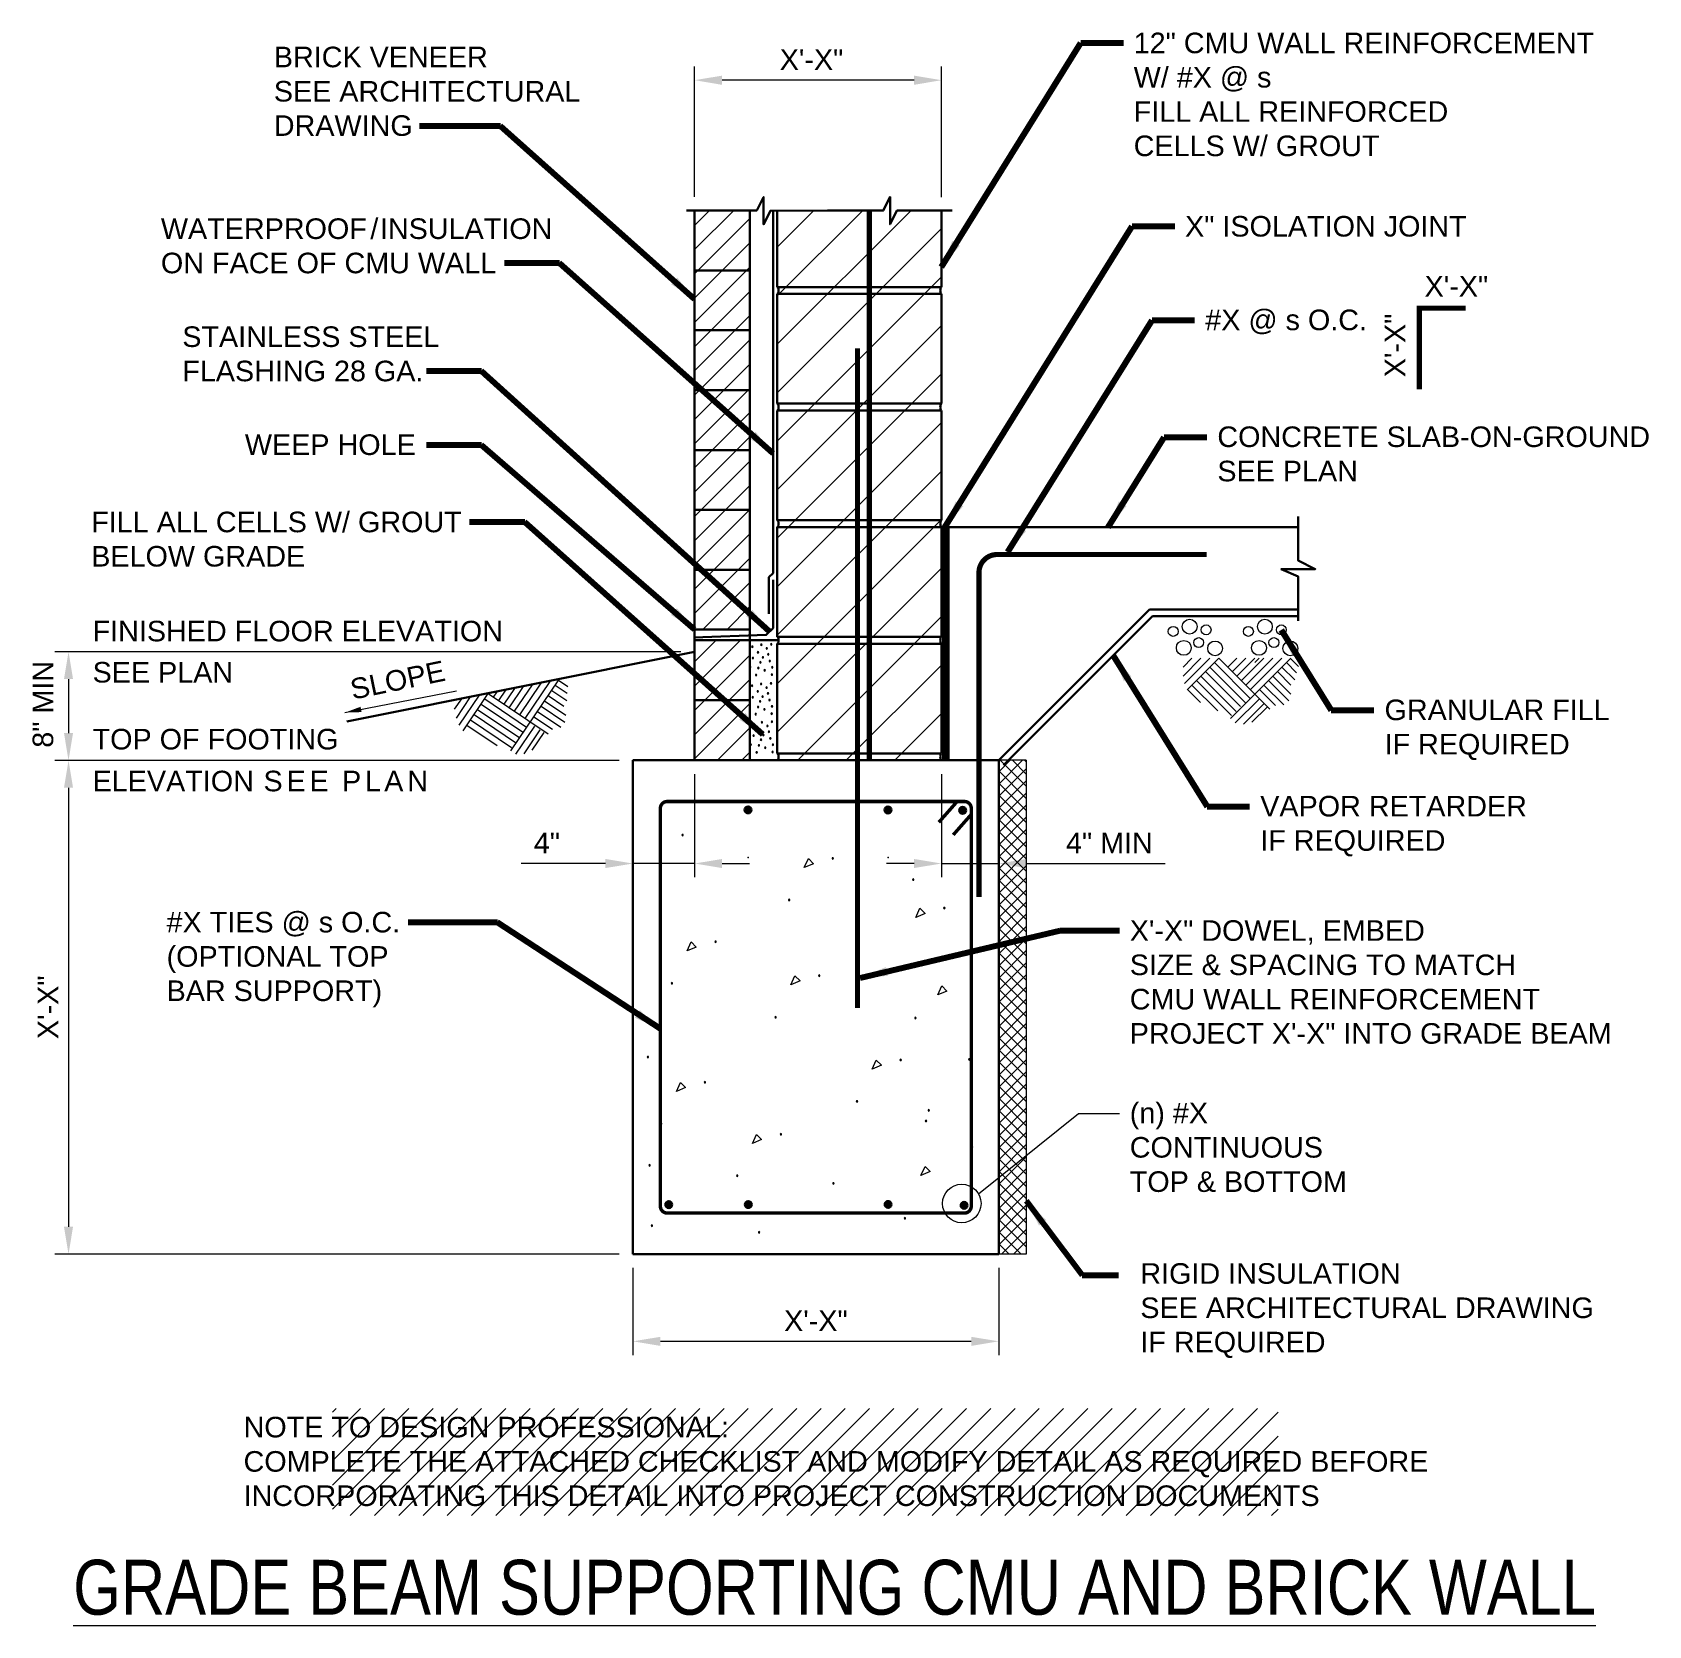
# Model space of a CAD drawing. Header units: inches. Extents: x -781 to -664, y 1608 to 1724.
import ezdxf

# ---------------------------------------------------------------- set-up
doc = ezdxf.new("R2010")
doc.units = ezdxf.units.IN
doc.header["$LTSCALE"] = 5
doc.header["$MEASUREMENT"] = 0
for name, color, linetype, lineweight in [('S-ANNO-DIMS', 1, 'Continuous', 20), ('S-ANNO-TEXT', 7, 'Continuous', 20), ('S-DELT-PATT', 7, 'Continuous', 15), ('S-DETL', 3, 'Continuous', 30)]:
    doc.layers.add(name, color=color, linetype=linetype, lineweight=lineweight)
doc.styles.add('Romans', font='arial.ttf')
doc.dimstyles.get("Standard").update_dxf_attribs({"dimtxt": 0.18, "dimasz": 0.18, "dimexe": 0.18, "dimexo": 0.0625, "dimgap": 0.09, "dimtad": 0, "dimtih": 1, "dimtoh": 1, "dimdec": 4, "dimzin": 0, "dimdsep": 46, "dimtxsty": 'Standard', "dimcen": 0.09, "dimadec": 0, "dimazin": 0, "dimtfac": 1, "dimtdec": 4, "dimtofl": 0, "dimtmove": 0, "dimatfit": 3, "dimfxl": 1, "dimtolj": 1, "dimtzin": 0, "dimarcsym": 0})
doc.dimstyles.new('Ticks', dxfattribs={"dimscale": 12, "dimtxt": 0.1, "dimasz": 0.1, "dimexe": 0.06, "dimexo": 0.06, "dimgap": 0.04, "dimtad": 1, "dimzin": 12, "dimdsep": 46, "dimtxsty": 'Standard', "dimblk": 'ARCHTICK', "dimcen": 0, "dimdle": 0.06, "dimclrd": 256, "dimclre": 256, "dimclrt": 256, "dimaunit": 1, "dimadec": 3, "dimazin": 3, "dimtfac": 1, "dimtofl": 0, "dimtmove": 0, "dimatfit": 3, "dimfxl": 0.18, "dimtolj": 1, "dimtzin": 0, "dimlwd": -1, "dimlwe": -1, "dimarcsym": 0})
pattern_1 = [(45, (162.8365, 719.651), (-0.8838835, 0.8838835), [])]

# ---------------------------------------------------------------- blocks, each defined once
blk = doc.blocks.new('_ArchTick')
at = {"color": 0, "linetype": 'ByBlock', "const_width": 0.15}
blk.add_lwpolyline([(-0.5, -0.5), (0.5, 0.5)], dxfattribs=at)
blk = doc.blocks.new('*D1')
at = {"layer": 'Defpoints', "color": 0, "transparency": 16777216}
for p in [(-737.68, 1634.85), (-711.01, 1634.85), (-737.68, 1628.5)]:
    blk.add_point(p, dxfattribs=at)
at = {"layer": 'S-ANNO-DIMS', "transparency": 16777216}
for p, q in [((-737.68, 1633.85), (-737.68, 1627.5)), ((-711.01, 1633.85), (-711.01, 1627.5)), ((-713.01, 1628.5), (-735.68, 1628.5))]:
    blk.add_line(p, q, dxfattribs=at)
for points in [[(-735.68, 1628.83), (-735.68, 1628.17), (-737.68, 1628.5)], [(-713.01, 1628.83), (-713.01, 1628.17), (-711.01, 1628.5)]]:
    blk.add_solid(points, dxfattribs=at)
at = {"layer": 'S-ANNO-DIMS', "transparency": 16777216, "insert": (-724.34, 1630), "char_height": 1.5, "attachment_point": 5, "style": 'Romans'}
blk.add_mtext('\\A1;X\'-X"', dxfattribs=at)
blk = doc.blocks.new('*D2')
at = {"layer": 'Defpoints', "color": 0, "transparency": 16777216}
for p in [(-737.68, 1670.85), (-778.83, 1634.85), (-737.68, 1634.85)]:
    blk.add_point(p, dxfattribs=at)
at = {"layer": 'S-ANNO-DIMS', "transparency": 16777216}
for p, q in [((-738.68, 1670.85), (-779.83, 1670.85)), ((-778.83, 1668.85), (-778.83, 1636.85)), ((-738.68, 1634.85), (-779.83, 1634.85))]:
    blk.add_line(p, q, dxfattribs=at)
for points in [[(-779.16, 1668.85), (-778.5, 1668.85), (-778.83, 1670.85)], [(-779.16, 1636.85), (-778.5, 1636.85), (-778.83, 1634.85)]]:
    blk.add_solid(points, dxfattribs=at)
at = {"layer": 'S-ANNO-DIMS', "transparency": 16777216, "insert": (-780.33, 1652.85), "char_height": 1.5, "attachment_point": 5, "rotation": 90, "style": 'Romans'}
blk.add_mtext('\\A1;X\'-X"', dxfattribs=at)
blk = doc.blocks.new('*D3')
at = {"layer": 'Defpoints', "color": 0, "transparency": 16777216}
for p in [(-733.18, 1678.77), (-778.83, 1670.84), (-778.83, 1670.84)]:
    blk.add_point(p, dxfattribs=at)
at = {"layer": 'S-ANNO-DIMS', "transparency": 16777216}
for p, q in [((-734.18, 1678.77), (-779.83, 1678.77)), ((-778.83, 1676.77), (-778.83, 1672.84))]:
    blk.add_line(p, q, dxfattribs=at)
for points in [[(-779.16, 1676.77), (-778.5, 1676.77), (-778.83, 1678.77)], [(-779.16, 1672.84), (-778.5, 1672.84), (-778.83, 1670.84)]]:
    blk.add_solid(points, dxfattribs=at)
blk = doc.blocks.new('*D4')
at = {"layer": 'Defpoints', "color": 0, "transparency": 16777216}
for p in [(-733.18, 1720.43), (-733.18, 1710.92), (-715.18, 1710.91)]:
    blk.add_point(p, dxfattribs=at)
at = {"layer": 'S-ANNO-DIMS', "transparency": 16777216}
for p, q in [((-733.18, 1711.92), (-733.18, 1721.43)), ((-715.18, 1711.91), (-715.18, 1721.43)), ((-717.18, 1720.43), (-731.18, 1720.43))]:
    blk.add_line(p, q, dxfattribs=at)
for points in [[(-731.18, 1720.76), (-731.18, 1720.09), (-733.18, 1720.43)], [(-717.18, 1720.76), (-717.18, 1720.09), (-715.18, 1720.43)]]:
    blk.add_solid(points, dxfattribs=at)
at = {"layer": 'S-ANNO-DIMS', "transparency": 16777216, "insert": (-724.66, 1721.93), "char_height": 1.5, "attachment_point": 5, "style": 'Romans'}
blk.add_mtext('\\A1;X\'-X"', dxfattribs=at)
blk = doc.blocks.new('*D5')
at = {"layer": 'Defpoints', "color": 0, "transparency": 16777216}
for p in [(-737.68, 1670.85), (-733.18, 1670.85), (-737.68, 1663.33)]:
    blk.add_point(p, dxfattribs=at)
at = {"layer": 'S-ANNO-DIMS', "transparency": 16777216}
for p, q in [((-737.68, 1669.85), (-737.68, 1662.33)), ((-733.18, 1669.85), (-733.18, 1662.33)), ((-739.68, 1663.33), (-745.84, 1663.33)), ((-733.18, 1663.33), (-737.68, 1663.33)), ((-731.18, 1663.33), (-729.18, 1663.33))]:
    blk.add_line(p, q, dxfattribs=at)
for points in [[(-739.68, 1663.66), (-739.68, 1663), (-737.68, 1663.33)], [(-731.18, 1663.66), (-731.18, 1663), (-733.18, 1663.33)]]:
    blk.add_solid(points, dxfattribs=at)
at = {"layer": 'S-ANNO-DIMS', "transparency": 16777216, "insert": (-743.95, 1664.83), "char_height": 1.5, "attachment_point": 5, "style": 'Romans'}
blk.add_mtext('\\A1;4"', dxfattribs=at)
blk = doc.blocks.new('*D6')
at = {"layer": 'Defpoints', "color": 0, "transparency": 16777216}
for p in [(-715.18, 1670.85), (-711.01, 1670.85), (-711.01, 1663.33)]:
    blk.add_point(p, dxfattribs=at)
at = {"layer": 'S-ANNO-DIMS', "transparency": 16777216}
for p, q in [((-715.18, 1669.85), (-715.18, 1662.33)), ((-711.01, 1669.85), (-711.01, 1662.33)), ((-717.18, 1663.33), (-719.18, 1663.33)), ((-715.18, 1663.33), (-711.01, 1663.33)), ((-709.01, 1663.33), (-698.88, 1663.33))]:
    blk.add_line(p, q, dxfattribs=at)
for points in [[(-717.18, 1663.66), (-717.18, 1663), (-715.18, 1663.33)], [(-709.01, 1663.66), (-709.01, 1663), (-711.01, 1663.33)]]:
    blk.add_solid(points, dxfattribs=at)
at = {"layer": 'S-ANNO-DIMS', "transparency": 16777216, "insert": (-702.94, 1664.83), "char_height": 1.5, "attachment_point": 5, "style": 'Romans'}
blk.add_mtext('\\A1;4" MIN', dxfattribs=at)

msp = doc.modelspace()

# ---------------------------------------------------------------- hatches: boundary and pattern name
at = {"layer": 'S-DELT-PATT'}
h = msp.add_hatch(dxfattribs=at)
h.set_pattern_fill('ANSI31', color=256, scale=10)
h.set_pattern_definition(pattern_1)
h.paths.add_polyline_path([(-729.1487707, 1710.9225785), (-733.178587, 1710.9225785), (-733.178587, 1706.5598626), (-729.1487707, 1706.5598626)])
h.paths.add_polyline_path([(-729.1487707, 1706.5598626), (-733.178587, 1706.5598626), (-733.178587, 1702.1971466), (-729.1487707, 1702.1971466)])
h.paths.add_polyline_path([(-729.1487707, 1702.1971466), (-733.178587, 1702.1971466), (-733.178587, 1697.8344307), (-729.1487707, 1697.8344307)])
h.paths.add_polyline_path([(-729.1487707, 1697.8344307), (-733.178587, 1697.8344307), (-733.178587, 1693.4717148), (-729.1487707, 1693.4717148)])
h.paths.add_polyline_path([(-729.1487707, 1693.4717148), (-733.178587, 1693.4717148), (-733.178587, 1689.1089989), (-729.1487707, 1689.1089989)])
h.paths.add_polyline_path([(-729.1487707, 1689.1089989), (-733.178587, 1689.1089989), (-733.178587, 1684.7462829), (-729.1487707, 1684.7462829)])
h.paths.add_polyline_path([(-729.1487707, 1684.7462829), (-733.178587, 1684.7462829), (-733.178587, 1680.383567), (-729.1487707, 1680.383567)])
h = msp.add_hatch(dxfattribs=at)
h.set_pattern_fill('ANSI31', color=256, scale=20)
h.set_pattern_definition([(45, (-1322.208, 2442.557), (-1.767767, 1.767767), [])])
h.paths.add_polyline_path([(-715.178587, 1710.9077928), (-727.1529775, 1710.9225785), (-727.1529775, 1670.8516734), (-715.178587, 1670.8516734)])
h = msp.add_hatch(dxfattribs=at)
h.set_pattern_fill('ANSI31', color=256, scale=10)
h.set_pattern_definition(pattern_1)
h.paths.add_polyline_path([(-729.1487707, 1677.5990539, -0.7051956168), (-729.1487707, 1677.6967159), (-729.1487707, 1679.6016734), (-733.178587, 1679.6016734), (-733.178587, 1675.2389574), (-729.1487707, 1675.2389574)])
h.paths.add_polyline_path([(-729.1487707, 1674.7454455, -0.9772140871), (-729.1487707, 1674.849098), (-729.1487707, 1675.2389574), (-733.178587, 1675.2389574), (-733.178587, 1670.8516734), (-729.1487707, 1670.8516734)])
h = msp.add_hatch(dxfattribs=at)
h.set_pattern_fill('ANSI37', color=256, scale=5)
h.set_pattern_definition([(45, (-1327.04084, 2442.557), (-0.44194174, 0.44194174), []), (135, (-1327.04084, 2442.557), (-0.44194174, -0.44194174), [])])
h.paths.add_polyline_path([(-709.011378, 1670.8516734), (-711.011378, 1670.8516734), (-711.011378, 1642.052249), (-709.011378, 1644.6532334)])
h.paths.add_polyline_path([(-709.011378, 1644.6532334), (-711.011378, 1642.052249), (-711.011378, 1634.8516734), (-709.011378, 1634.8516734)])
h = msp.add_hatch(dxfattribs=at)
h.set_pattern_fill('ANSI31', color=256, scale=10)
h.set_pattern_definition(pattern_1)
h.paths.add_polyline_path([(-690.6274913, 1623.5988549), (-759.5873816, 1623.5988549), (-759.5873816, 1615.7934662), (-690.6274913, 1615.7934662)])
h.paths.add_polyline_path([(-759.5219997, 1615.5999805), (-690.7215226, 1615.5999805), (-690.7215226, 1623.7442505), (-759.5219997, 1623.7442505)], flags=9)
at = {"layer": 'S-DETL'}
h = msp.add_hatch(color=256, dxfattribs=at)
h.dxf.hatch_style = 1
h.paths.add_polyline_path([(-729.5350657, 1667.2397244, 1), (-729.0350657, 1667.2397244, 1)])
h = msp.add_hatch(color=256, dxfattribs=at)
h.dxf.hatch_style = 1
h.paths.add_polyline_path([(-719.3360565, 1667.2360215, 1), (-718.8360565, 1667.2360215, 1)])
h = msp.add_hatch(color=256, dxfattribs=at)
h.dxf.hatch_style = 1
h.paths.add_polyline_path([(-713.892357, 1667.2050463, 1), (-713.392357, 1667.2050463, 1)])
h = msp.add_hatch(color=256, dxfattribs=at)
h.dxf.hatch_style = 1
h.paths.add_polyline_path([(-735.3141313, 1638.4683444, 1), (-734.8141313, 1638.4683444, 1)])
h = msp.add_hatch(color=256, dxfattribs=at)
h.dxf.hatch_style = 1
h.paths.add_polyline_path([(-729.5168456, 1638.4708466, 1), (-729.0168456, 1638.4708466, 1)])
h = msp.add_hatch(color=256, dxfattribs=at)
h.dxf.hatch_style = 1
h.paths.add_polyline_path([(-719.3241196, 1638.4800993, 1), (-718.8241196, 1638.4800993, 1)])
h = msp.add_hatch(color=256, dxfattribs=at)
h.dxf.hatch_style = 1
h.paths.add_polyline_path([(-713.7838176, 1638.4127966, 1), (-713.2838176, 1638.4127966, 1)])

# ---------------------------------------------------------------- linework, layer by layer
at = {"layer": 'S-ANNO-TEXT', "flags": 128}
msp.add_lwpolyline([(-712.4896126, 1639.2528005), (-705.2042193, 1645.1134874), (-702.2066672, 1645.1134874)], dxfattribs=at)
at = {"layer": 'S-ANNO-TEXT'}
msp.add_circle((-713.7044778, 1638.5498935), 1.4035583, dxfattribs=at)
at = {"layer": 'S-DELT-PATT'}
for p, q in [((-697.5744305, 1677.6503386), (-696.9189404, 1678.3058288)), ((-697.5744305, 1676.9948485), (-696.2634502, 1678.3058288)), ((-697.4638165, 1676.4499723), (-695.6079601, 1678.3058288)), ((-697.2724544, 1675.9858444), (-694.95247, 1678.3058288)), ((-694.95247, 1678.3058288), (-691.2347512, 1674.58811)), ((-694.2969798, 1677.6503386), (-693.6414897, 1678.3058288)), ((-694.1220049, 1673.8923728), (-689.7085489, 1678.3058288)), ((-693.9692348, 1677.3225936), (-692.9859996, 1678.3058288)), ((-693.6414897, 1676.9948485), (-692.3305095, 1678.3058288)), ((-693.3137446, 1676.6671034), (-691.6750193, 1678.3058288)), ((-692.9859996, 1676.3393584), (-691.0195292, 1678.3058288)), ((-692.6582545, 1676.0116133), (-690.3640391, 1678.3058288)), ((-692.3408708, 1677.9780837), (-692.0131257, 1678.3058288)), ((-689.740668, 1678.2737098), (-689.1563559, 1677.6893895)), ((-696.2634502, 1676.9948485), (-693.6879476, 1674.4193459)), ((-695.9357052, 1677.3225936), (-693.3772534, 1674.7641337)), ((-695.6079601, 1677.6503386), (-692.9813128, 1675.0236914)), ((-695.280215, 1677.9780837), (-692.6706187, 1675.3684874)), ((-691.0195292, 1676.9948485), (-689.7085489, 1675.6838683)), ((-690.6917841, 1677.3225936), (-689.7085489, 1676.3393584)), ((-690.3640391, 1677.6503386), (-689.4217147, 1676.708006)), ((-690.036294, 1677.9780837), (-689.2985481, 1677.2403296)), ((-747.8453509, 1675.4620374), (-747.5861688, 1675.8463007)), ((-747.4610876, 1675.2028553), (-746.9427234, 1675.9713819)), ((-747.0768242, 1674.9436732), (-746.299278, 1676.0964632)), ((-746.6925609, 1674.6844911), (-745.6558326, 1676.2215444)), ((-746.5722293, 1671.5473314), (-743.0820509, 1676.7218693)), ((-746.3082976, 1674.425309), (-745.0123872, 1676.3466256)), ((-745.9240343, 1674.1661269), (-744.3689418, 1676.4717068)), ((-745.539771, 1673.9069448), (-743.7254963, 1676.5967881)), ((-743.6004151, 1675.9533427), (-742.4955893, 1675.2081408)), ((-743.341233, 1676.337606), (-742.4762643, 1675.7541855)), ((-743.1074508, 1676.6842115), (-742.422375, 1676.2221272)), ((-697.2466854, 1676.0116133), (-696.3077941, 1675.072722)), ((-696.9189404, 1676.3393584), (-695.0424114, 1674.4628212)), ((-696.5911953, 1676.6671034), (-694.0327436, 1674.1086435)), ((-692.0027644, 1676.0116133), (-690.8388188, 1674.8476595)), ((-691.6750193, 1676.3393584), (-690.2212569, 1674.8855878)), ((-691.3472743, 1676.6671034), (-689.85941, 1675.1792392)), ((-750.6783146, 1674.5774491), (-750.1599504, 1675.3459758)), ((-750.5532334, 1673.9340037), (-749.516505, 1675.471057)), ((-750.3406782, 1673.4202472), (-748.8730596, 1675.5961382)), ((-750.064267, 1673.0011635), (-748.2296142, 1675.7212195)), ((-748.7479784, 1674.9526928), (-745.6683769, 1672.8755298)), ((-748.4887963, 1675.3369561), (-745.4291861, 1673.2732771)), ((-748.2296142, 1675.7212195), (-743.8707905, 1672.7812328)), ((-744.3779614, 1674.8005527), (-742.6335212, 1673.6239438)), ((-744.1187793, 1675.184816), (-742.581726, 1674.1480877)), ((-743.8595972, 1675.5690794), (-742.7068072, 1674.7915331)), ((-693.7612827, 1673.5739554), (-692.0223822, 1675.312856)), ((-693.1645983, 1673.4887171), (-691.6814208, 1674.9718946)), ((-692.5508711, 1673.6251), (-691.4427486, 1674.7332225)), ((-749.7847067, 1673.4156395), (-747.5845767, 1671.931665)), ((-749.5255246, 1673.7999029), (-746.5258771, 1671.7766611)), ((-749.2663426, 1674.1841662), (-746.2467053, 1672.1474485)), ((-749.0071605, 1674.5684295), (-746.007513, 1672.5451878)), ((-744.8963256, 1674.0320261), (-743.5316608, 1673.1115652)), ((-744.6371435, 1674.4162894), (-742.9326843, 1673.2666403)), ((-746.2069567, 1671.3009514), (-744.8318272, 1673.339718)), ((-745.6049711, 1671.3311392), (-744.4320685, 1673.0700844)), ((-745.0285459, 1671.5821281), (-744.1522383, 1672.8813416)), ((-709.011378, 1670.8516734), (-711.011378, 1670.8516734)), ((-709.011378, 1670.8516734), (-709.011378, 1634.8516734)), ((-709.011378, 1634.8516734), (-711.011378, 1634.8516734))]:
    msp.add_line(p, q, dxfattribs=at)
at = {"layer": 'S-DELT-PATT', "flags": 128}
for points in [[(-728.3711697, 1679.2728444, 1), (-728.2674897, 1679.2728444, 1)], [(-727.6465293, 1679.3073533, 1), (-727.5428493, 1679.3073533, 1)], [(-729.0241763, 1679.1330004, 1), (-728.9204963, 1679.1330004, 1)], [(-728.9813686, 1678.3018268, 1), (-728.8776886, 1678.3018268, 1)], [(-728.6143732, 1678.7235255, 1), (-728.5106932, 1678.7235255, 1)], [(-728.2596118, 1678.3507176, 1), (-728.1559318, 1678.3507176, 1)], [(-727.9721587, 1679.0068262, 1), (-727.8684787, 1679.0068262, 1)], [(-727.8681596, 1678.5768445, 1), (-727.7644796, 1678.5768445, 1)], [(-727.7580654, 1678.0879193, 1), (-727.6543854, 1678.0879193, 1)], [(-729.1832061, 1677.6478849, 1), (-729.0795261, 1677.6478849, 1)], [(-728.7550522, 1677.0672858, 1), (-728.6513722, 1677.0672858, 1)], [(-728.5903423, 1677.582562, 1), (-728.4866623, 1677.582562, 1)], [(-728.438773, 1677.9927146, 1), (-728.335093, 1677.9927146, 1)], [(-728.1293426, 1677.4121931, 1), (-728.0256626, 1677.4121931, 1)], [(-727.6009798, 1677.1046693, 1), (-727.4972998, 1677.1046693, 1)], [(-727.5724596, 1677.6335203, 1), (-727.4687796, 1677.6335203, 1)], [(-729.0403862, 1676.2823872, 1), (-728.9367062, 1676.2823872, 1)], [(-728.6305832, 1675.8729123, 1), (-728.5269032, 1675.8729123, 1)], [(-728.3873797, 1676.4222312, 1), (-728.2836997, 1676.4222312, 1)], [(-727.9883686, 1676.156213, 1), (-727.8846886, 1676.156213, 1)], [(-727.8843695, 1675.7262313, 1), (-727.7806895, 1675.7262313, 1)], [(-727.6627392, 1676.45674, 1), (-727.5590592, 1676.45674, 1)], [(-729.1994161, 1674.7972717, 1), (-729.0957361, 1674.7972717, 1)], [(-728.9975785, 1675.4512136, 1), (-728.8938985, 1675.4512136, 1)], [(-728.6065523, 1674.7319488, 1), (-728.5028723, 1674.7319488, 1)], [(-728.4549829, 1675.1421014, 1), (-728.3513029, 1675.1421014, 1)], [(-728.2758217, 1675.5001043, 1), (-728.1721417, 1675.5001043, 1)], [(-728.1455525, 1674.5615799, 1), (-728.0418725, 1674.5615799, 1)], [(-727.7742753, 1675.2373061, 1), (-727.6705953, 1675.2373061, 1)], [(-727.5886695, 1674.7829071, 1), (-727.4849895, 1674.7829071, 1)], [(-728.9782992, 1673.488637, 1), (-728.8746192, 1673.488637, 1)], [(-728.7712621, 1674.2166725, 1), (-728.6675821, 1674.2166725, 1)], [(-728.3252926, 1673.628481, 1), (-728.2216126, 1673.628481, 1)], [(-727.9262816, 1673.3624628, 1), (-727.8226016, 1673.3624628, 1)], [(-727.6171898, 1674.2540561, 1), (-727.5135098, 1674.2540561, 1)], [(-727.6006521, 1673.6629898, 1), (-727.4969721, 1673.6629898, 1)], [(-728.9354914, 1672.6574634, 1), (-728.8318114, 1672.6574634, 1)], [(-728.5684961, 1673.0791621, 1), (-728.4648161, 1673.0791621, 1)], [(-728.3928958, 1672.3483512, 1), (-728.2892158, 1672.3483512, 1)], [(-728.2227724, 1672.6962125, 1), (-728.1190924, 1672.6962125, 1)], [(-727.8222825, 1672.9324811, 1), (-727.7186025, 1672.9324811, 1)], [(-727.7121882, 1672.4435559, 1), (-727.6085082, 1672.4435559, 1)], [(-729.137329, 1672.0035215, 1), (-729.033649, 1672.0035215, 1)], [(-728.7091751, 1671.4229223, 1), (-728.6054951, 1671.4229223, 1)], [(-728.5444652, 1671.9381986, 1), (-728.4407852, 1671.9381986, 1)], [(-728.0834654, 1671.7678297, 1), (-727.9797854, 1671.7678297, 1)], [(-727.5551027, 1671.4603059, 1), (-727.4514227, 1671.4603059, 1)], [(-727.5265824, 1671.9891569, 1), (-727.4229024, 1671.9891569, 1)], [(-712.5459564, 1668.9652377, 1), (-712.4422764, 1668.9652377, 1)], [(-734.1124845, 1665.3980017, 1), (-734.0088045, 1665.3980017, 1)], [(-723.1569238, 1663.7030231, 1), (-723.0532438, 1663.7030231, 1)], [(-717.2931691, 1662.1582002, 1), (-717.1894891, 1662.1582002, 1)], [(-726.3403389, 1660.6750961, 1), (-726.2366589, 1660.6750961, 1)], [(-715.0259588, 1660.0798309, 1), (-714.9222788, 1660.0798309, 1)], [(-731.7093304, 1657.629347, 1), (-731.6056504, 1657.629347, 1)], [(-734.8927456, 1654.60142, 1), (-734.7890656, 1654.60142, 1)], [(-724.146461, 1655.1575026, 1), (-724.042781, 1655.1575026, 1)], [(-727.3298762, 1652.1295755, 1), (-727.2261962, 1652.1295755, 1)], [(-717.1380334, 1652.0665237, 1), (-717.0343534, 1652.0665237, 1)], [(-736.6415893, 1649.2221087, 1), (-736.5379093, 1649.2221087, 1)], [(-718.2092483, 1649.0132031, 1), (-718.1055683, 1649.0132031, 1)], [(-713.2075602, 1649.0474966, 1), (-713.1038802, 1649.0474966, 1)], [(-732.4868279, 1647.3888479, 1), (-732.3831479, 1647.3888479, 1)], [(-721.3926635, 1645.9852761, 1), (-721.2889835, 1645.9852761, 1)], [(-716.1585236, 1645.3377922, 1), (-716.0548436, 1645.3377922, 1)], [(-735.670243, 1644.3609209, 1), (-735.566563, 1644.3609209, 1)], [(-716.3607838, 1644.5655401, 1), (-716.2571038, 1644.5655401, 1)], [(-726.9449582, 1643.5996416, 1), (-726.8412782, 1643.5996416, 1)], [(-712.9984966, 1642.6635291, 1), (-712.8948166, 1642.6635291, 1)], [(-736.519152, 1641.3311429, 1), (-736.415472, 1641.3311429, 1)], [(-730.1283733, 1640.5717145, 1), (-730.0246933, 1640.5717145, 1)], [(-723.1156227, 1640.0110903, 1), (-723.0119427, 1640.0110903, 1)], [(-736.3459937, 1636.9329008, 1), (-736.2423137, 1636.9329008, 1)], [(-717.8983985, 1637.4730884, 1), (-717.7947185, 1637.4730884, 1)], [(-728.530089, 1636.4488816, 1), (-728.426409, 1636.4488816, 1)]]:
    msp.add_lwpolyline(points, format="xyb", close=True, dxfattribs=at)
for points in [[(-724.5085937, 1663.3169271), (-725.1828566, 1663.0292768), (-724.8834864, 1663.6918199)], [(-716.3776287, 1659.6937349), (-717.0518917, 1659.4060846), (-716.7525215, 1660.0686276)], [(-733.0610003, 1657.2432511), (-733.7352633, 1656.9556007), (-733.435893, 1657.6181438)], [(-725.4981309, 1654.7714066), (-726.1723939, 1654.4837563), (-725.8730237, 1655.1462993)], [(-714.7859102, 1654.0354859), (-715.4601732, 1653.7478356), (-715.160803, 1654.4103787)], [(-719.5609182, 1648.6271071), (-720.2351812, 1648.3394568), (-719.935811, 1649.0019998)], [(-733.8384978, 1647.0027519), (-734.5127607, 1646.7151016), (-734.2133905, 1647.3776447)], [(-728.2966281, 1643.2135456), (-728.9708911, 1642.9258953), (-728.6715208, 1643.5884383)], [(-716.0077258, 1640.8769777), (-716.6819888, 1640.5893273), (-716.3826186, 1641.2518704)]]:
    msp.add_lwpolyline(points, close=True, dxfattribs=at)
at = {"layer": 'S-DELT-PATT'}
for centre, radius in [((-698.2885535, 1680.2472316), 0.3599856), ((-697.089539, 1680.5954052), 0.5399784), ((-695.8905244, 1680.3632894), 0.3599856), ((-692.8064342, 1680.2472316), 0.3599856), ((-691.6074197, 1680.5954052), 0.5399784), ((-690.4084051, 1680.3632894), 0.3599856), ((-697.515147, 1679.048217), 0.5399784), ((-696.4321903, 1679.4350141), 0.3599856), ((-695.2329882, 1679.0095936), 0.5399784), ((-692.0330276, 1679.048217), 0.5399784), ((-690.950071, 1679.4350141), 0.3599856), ((-689.7508689, 1679.0095936), 0.5399784)]:
    msp.add_circle(centre, radius, dxfattribs=at)
for p in [(-729.2729582, 1663.7752537), (-719.0723225, 1663.7752537)]:
    msp.add_point(p, dxfattribs=at)
at = {"layer": 'S-DETL', "linetype": 'Continuous'}
for p, q in [((-733.178587, 1670.8516734), (-733.178587, 1710.9225785)), ((-729.1487707, 1670.8368877), (-729.1487707, 1710.9077928)), ((-727.4641629, 1684.5033216), (-727.4641629, 1710.9084619)), ((-727.1529775, 1705.3528879), (-727.1529775, 1710.9225785)), ((-715.178587, 1705.3516734), (-715.178587, 1710.9077928)), ((-729.1487707, 1706.5598626), (-733.178587, 1706.5598626)), ((-727.1529775, 1705.3516734), (-715.178587, 1705.3516734)), ((-727.1529775, 1696.8528879), (-727.1529775, 1704.8528879)), ((-727.1529775, 1704.8516734), (-715.178587, 1704.8516734)), ((-715.178587, 1696.8528879), (-715.178587, 1704.8516734)), ((-729.1487707, 1702.1971466), (-733.178587, 1702.1971466)), ((-729.1487707, 1697.8344307), (-733.178587, 1697.8344307)), ((-727.1529775, 1696.8516734), (-715.178587, 1696.8516734)), ((-727.1529775, 1688.3528879), (-727.1529775, 1696.3528879)), ((-727.1529775, 1696.3516734), (-715.178587, 1696.3516734)), ((-715.178587, 1688.3528879), (-715.178587, 1696.3528879)), ((-729.1487707, 1693.4717148), (-733.178587, 1693.4717148)), ((-729.1487707, 1689.1089989), (-733.178587, 1689.1089989)), ((-727.1529775, 1688.3516734), (-715.178587, 1688.3516734)), ((-727.1529775, 1679.8516734), (-727.1529775, 1687.8528879)), ((-727.1529775, 1687.8516734), (-715.178587, 1687.8516734)), ((-715.178587, 1679.8516734), (-715.178587, 1687.8528879)), ((-715.178587, 1687.8528879), (-689.1711428, 1687.8528879)), ((-715.053587, 1670.8585881), (-715.053587, 1687.7761969)), ((-714.928587, 1670.8516734), (-714.928587, 1687.7643327)), ((-714.803587, 1670.8516734), (-714.803587, 1687.7761969)), ((-714.678587, 1670.8516734), (-714.678587, 1687.8528879)), ((-729.1487707, 1684.7462829), (-733.178587, 1684.7462829)), ((-727.4641629, 1684.5033216), (-727.7753483, 1684.1921362)), ((-727.7753483, 1681.5243107), (-727.7753483, 1684.1921362)), ((-700.0101634, 1681.8528879), (-711.011378, 1670.8516734)), ((-700.0101634, 1681.8528879), (-689.1711428, 1681.8528879)), ((-699.8030566, 1681.3528879), (-710.6578246, 1670.49812)), ((-699.8030566, 1681.3528879), (-689.1711428, 1681.3528879)), ((-729.1487707, 1680.383567), (-733.178587, 1680.383567)), ((-727.0644223, 1679.6016734), (-733.178587, 1679.6016734)), ((-727.1529775, 1679.8516734), (-715.178587, 1679.8516734)), ((-727.1529775, 1679.3516734), (-715.178587, 1679.3516734)), ((-727.1529775, 1671.3501724), (-727.1529775, 1679.3516734)), ((-715.178587, 1671.3516734), (-715.178587, 1679.3516734)), ((-758.5453108, 1673.6715605), (-733.178587, 1678.771287)), ((-729.1487707, 1675.2389574), (-733.178587, 1675.2389574)), ((-727.1529775, 1671.3516734), (-715.178587, 1671.3516734)), ((-737.678587, 1670.8516734), (-737.678587, 1634.8516734)), ((-737.678587, 1670.8516734), (-711.011378, 1670.8516734)), ((-714.678587, 1670.8516734), (-715.178587, 1670.8516734)), ((-711.011378, 1670.8516734), (-711.011378, 1634.8516734)), ((-737.678587, 1634.8516734), (-711.011378, 1634.8516734))]:
    msp.add_line(p, q, dxfattribs=at)
for points in [[(-733.7837411, 1710.9225785), (-728.649617, 1710.9225785), (-728.1508467, 1711.9057716), (-728.1508467, 1709.909814), (-727.6518573, 1710.9077928), (-723.5040599, 1710.9225785)], [(-723.5040599, 1710.9225785), (-719.4269742, 1710.9225785), (-718.9279848, 1711.9205573), (-718.9279848, 1709.9245997), (-718.4289954, 1710.9225785), (-714.4128697, 1710.9225785)], [(-689.1711428, 1688.6210724), (-689.1711428, 1685.4095594), (-687.926773, 1684.7873745), (-690.4155126, 1684.7873745), (-689.1711428, 1684.2405127), (-689.1711428, 1681.0210724)]]:
    msp.add_lwpolyline(points, dxfattribs=at)
for points, const_width in [([(-720.4469373, 1710.9196158), (-720.4469373, 1670.8487106)], 0.375), ([(-676.9742795, 1703.8119804), (-680.3450598, 1703.8119804), (-680.3450598, 1697.8997825)], 0.375), ([(-721.3032133, 1652.80127), (-721.3032133, 1700.8890852)], 0.375), ([(-714.048429, 1667.8423977), (-715.3775035, 1666.3342243)], 0.25), ([(-712.9993976, 1666.9240754), (-714.3284721, 1665.415902)], 0.25)]:
    msp.add_lwpolyline(points, dxfattribs=dict(at, const_width=const_width))
at = {"layer": 'S-DETL', "linetype": 'Continuous', "const_width": 0.375}
msp.add_lwpolyline([(-712.448878, 1660.8839294), (-712.448878, 1684.5403879, -0.4142135624), (-711.136378, 1685.8528879), (-695.8582759, 1685.8528879)], format="xyb", dxfattribs=at)
at = {"layer": 'S-DETL'}
msp.add_lwpolyline([(-733.2408241, 1679.8008668), (-727.9620595, 1679.9926202), (-727.4641629, 1680.4905168), (-727.4641629, 1684.0033216)], dxfattribs=at)
at = {"layer": 'S-DETL', "linetype": 'Continuous', "const_width": 0.25}
msp.add_lwpolyline([(-713.511378, 1637.8516734), (-735.178587, 1637.8516734, -0.4142135624), (-735.678587, 1638.3516734), (-735.678587, 1667.3516734, -0.4142135624), (-735.178587, 1667.8516734), (-713.511378, 1667.8516734, -0.4142135624), (-713.011378, 1667.3516734), (-713.011378, 1638.3516734, -0.4142135624)], format="xyb", close=True, dxfattribs=at)
at = {"layer": 'S-DETL'}
for centre in [(-729.2850657, 1667.2397244), (-719.0860565, 1667.2360215), (-713.642357, 1667.2050463), (-735.0641313, 1638.4683444), (-729.2668456, 1638.4708466), (-719.0741196, 1638.4800993), (-713.5338176, 1638.4127966)]:
    msp.add_circle(centre, 0.25, dxfattribs=at)
at = {"layer": 'S-DETL', "linetype": 'Continuous'}
for centre in [(-727.1529775, 1705.1028879), (-727.1529775, 1696.6028879), (-727.1529775, 1688.1028879), (-727.1529775, 1679.6016734), (-727.1529775, 1671.1016734)]:
    msp.add_ellipse(centre, major_axis=(0, 0.25), ratio=0.3542207071, start_param=3.1415926536, end_param=6.2831853072, dxfattribs=at)
at = {"layer": 'S-DETL', "linetype": 'Continuous', "extrusion": (0, 0, -1)}
for centre, major_axis in [((-715.178587, 1705.1016734), (0, 0.25)), ((-715.178587, 1696.6028879), (0, 0.25)), ((-715.178587, 1688.1028879), (0, 0.25)), ((-714.928587, 1687.8528879), (-0.25, 0)), ((-715.178587, 1679.6016734), (0, 0.25)), ((-715.178587, 1671.1016734), (0, 0.25))]:
    msp.add_ellipse(centre, major_axis=major_axis, ratio=0.3542207071, start_param=3.1415926536, end_param=6.2831853072, dxfattribs=at)

# ---------------------------------------------------------------- texts
at = {"layer": 'S-ANNO-DIMS', "insert": (-781.4463973, 1671.7688966), "char_height": 1.49999999, "width": 6.379502001, "attachment_point": 1, "rotation": 90, "style": 'Romans'}
msp.add_mtext('8" MIN', dxfattribs=at)
at = {"layer": 'S-ANNO-TEXT', "style": 'Romans'}
for s, insert, char_height, attachment_point in [('\\A1;12" CMU WALL REINFORCEMENT \\PW/ #X @ s \\PFILL ALL REINFORCED \\PCELLS W/ GROUT', (-701.1707517, 1723.894581), 1.499999989, 1), ('\\A1;BRICK VENEER \\PSEE ARCHITECTURAL \\PDRAWING', (-763.8618749, 1722.871753), 1.499999989, 1), ('\\A1;WATERPROO{\\T1.2;F/}INSULATION\\PON FACE OF CMU WALL', (-772.0944806, 1710.3551309), 1.499999989, 1), ('\\A1;X" ISOLATION JOINT', (-697.4232243, 1710.5309472), 1.499999989, 1), ('X\'-X"', (-679.9605285, 1706.1610586), 1.49999999, 1), ('#X @ s O.C.', (-695.9498849, 1703.7061098), 1.499999989, 1), ('\\A1;STAINLESS STEEL \\PFLASHING 28 GA.', (-770.5356925, 1702.4820033), 1.499999989, 1), ('\\A1;WEEP HOLE', (-753.5133075, 1694.610922), 1.499999989, 3), ('\\A1;CONCRETE SLAB-ON-GROUND \\PSEE PLAN', (-695.0698287, 1695.1886191), 1.499999989, 1), ('\\A1;FILL ALL CELLS W/ GROUT \\PBELOW GRADE', (-777.1740515, 1688.9772874), 1.499999989, 1), ('\\A1;FINISHED FLOOR ELEVATION', (-777.0744497, 1681.0223101), 1.499999989, 1), ('\\A1;SEE PLAN', (-777.0744497, 1678.021287), 1.499999989, 1), ('\\A1;GRANULAR FILL\\PIF REQUIRED', (-682.8800877, 1675.279699), 1.499999989, 1), ('\\A1;TOP OF FOOTING', (-777.0744497, 1673.1444053), 1.499999989, 1), ('\\A1;ELEVATION{\\T1.2; SEE PLAN}', (-777.0744497, 1670.0922225), 1.499999989, 1), ('\\A1;VAPOR RETARDER\\PIF REQUIRED', (-691.9428866, 1668.2597514), 1.499999989, 1), ('\\A1;#X TIES @ s O.C.\\P(OPTIONAL TOP \\PBAR SUPPORT)', (-771.6794754, 1659.8067062), 1.499999989, 1), ('\\A1;X\'-X" DOWEL, EMBED\\PSIZE & SPACING TO MATCH \\PCMU WALL REINFORCEMENT\\PPROJECT X\'-X" INTO GRADE BEAM', (-701.4566672, 1659.1950016), 1.499999989, 1), ('\\A1;(n) #X \\PCONTINUOUS \\PTOP & BOTTOM', (-701.4566672, 1645.8941831), 1.499999989, 1), ('\\A1;RIGID INSULATION \\PSEE ARCHITECTURAL DRAWING\\PIF REQUIRED', (-700.684389, 1634.196979), 1.499999989, 1), ('NOTE TO DESIGN PROFESSIONAL: \\PCOMPLETE THE ATTACHED CHECKLIST AND MODIFY DETAIL AS REQUIRED BEFORE \\PINCORPORATING THIS DETAIL INTO PROJECT CONSTRUCTION DOCUMENTS', (-766.0687304, 1622.9988549), 1.499999989, 1), ('{\\W0.8;\\LGRADE BEAM SUPPORTING CMU AND BRICK WALL}', (-722.9805656, 1612.5752533), 4, 2)]:
    msp.add_mtext(s, dxfattribs=dict(at, insert=insert, char_height=char_height, attachment_point=attachment_point))
at = {"layer": 'S-ANNO-TEXT', "char_height": 1.49999999, "attachment_point": 1, "style": 'Romans'}
for s, insert, rotation in [('X\'-X"', (-682.8612083, 1698.7757324), 90), ('\\A1;SLOPE', (-758.4080757, 1676.7364698), 11.650068468)]:
    msp.add_mtext(s, dxfattribs=dict(at, insert=insert, rotation=rotation))

# ---------------------------------------------------------------- dimensions: what is measured, and where the dimension line sits
at = {"layer": 'S-ANNO-DIMS'}
for base, p1, p2, angle, text, picture, middle in [((-733.178587, 1720.4261641), (-715.178587, 1710.9077928), (-733.178587, 1710.9225785), 180, 'X\'-X"', '*D4', (-724.659801, 1720.4261641)), ((-778.8313451, 1670.8422225), (-733.178587, 1678.771287), (-778.8313451, 1670.8422225), 90, ' ', '*D3', (-778.8313451, 1674.8067547)), ((-778.8313451, 1634.8516734), (-737.678587, 1670.8516734), (-737.678587, 1634.8516734), 90, 'X\'-X"', '*D2', (-778.8313451, 1652.8469479)), ((-737.678587, 1663.3316344), (-733.178587, 1670.8516734), (-737.678587, 1670.8516734), 180, '4"', '*D5', (-743.9456402, 1663.3316344)), ((-737.678587, 1628.5015493), (-711.011378, 1634.8516734), (-737.678587, 1634.8516734), 180, 'X\'-X"', '*D1', (-724.3449825, 1628.5015493))]:
    dim = msp.add_linear_dim(base=base, p1=p1, p2=p2, angle=angle, text=text, dimstyle='Standard', override={"dimscale": 16, "dimtxt": 0.09375, "dimasz": 0.125, "dimexe": 0.0625, "dimgap": 0.0625, "dimtih": 0, "dimtoh": 0, "dimdec": 5, "dimlfac": 1, "dimrnd": 0.03125, "dimzin": 7, "dimlunit": 4, "dimtxsty": 'Romans', "dimcen": 0.125, "dimclrd": 256, "dimclre": 256, "dimclrt": 256, "dimadec": 4, "dimtdec": 5, "dimtofl": 1, "dimtvp": 1, "dimfrac": 2, "dimtzin": 3, "dimlwd": 65535, "dimlwe": 65535}, dxfattribs=at)
    dim.commit()
    dim.dimension.update_dxf_attribs({"geometry": picture, "text_midpoint": middle, "dimtype": 128})
dim = msp.add_linear_dim(base=(-711.011378, 1663.3316344), p1=(-715.178587, 1670.8516734), p2=(-711.011378, 1670.8516734), text='4" MIN', dimstyle='Standard', override={"dimscale": 16, "dimtxt": 0.09375, "dimasz": 0.125, "dimexe": 0.0625, "dimgap": 0.0625, "dimtih": 0, "dimtoh": 0, "dimdec": 5, "dimlfac": 1, "dimrnd": 0.03125, "dimzin": 7, "dimlunit": 4, "dimtxsty": 'Romans', "dimcen": 0.125, "dimclrd": 256, "dimclre": 256, "dimclrt": 256, "dimadec": 4, "dimtdec": 5, "dimtofl": 1, "dimtvp": 1, "dimfrac": 2, "dimtzin": 3, "dimlwd": 65535, "dimlwe": 65535}, dxfattribs=at)
dim.commit()
dim.dimension.update_dxf_attribs({"geometry": '*D6', "text_midpoint": (-702.9443589, 1663.3316344), "dimtype": 128})

# ---------------------------------------------------------------- leaders
at = {"layer": 'S-ANNO-TEXT'}
for points, dimstyle, override in [([(-715.178587, 1706.8347185), (-705.0251173, 1723.144581), (-701.9207517, 1723.144581)], 'Standard', {"dimscale": 16, "dimtxt": 0.09375, "dimasz": 0.125, "dimexe": 0.0625, "dimgap": 0.0625, "dimtad": 0, "dimtih": 0, "dimtoh": 0, "dimdec": 5, "dimlfac": 16, "dimrnd": 0.03125, "dimzin": 7, "dimlunit": 4, "dimtxsty": 'Romans', "dimcen": 0.125, "dimclrd": 256, "dimclre": 256, "dimclrt": 256, "dimadec": 4, "dimtdec": 5, "dimtofl": 1, "dimtvp": 1, "dimfrac": 2, "dimtzin": 3, "dimlwd": 65535, "dimlwe": 65535}), ([(-733.178587, 1704.4641306), (-747.3239719, 1717.0697793), (-753.2339019, 1717.0697793)], 'Standard', {"dimscale": 16, "dimtxt": 0.09375, "dimasz": 0.125, "dimexe": 0.0625, "dimgap": 0.0625, "dimtad": 0, "dimtih": 0, "dimtoh": 0, "dimdec": 5, "dimlfac": 16, "dimrnd": 0.03125, "dimzin": 7, "dimlunit": 4, "dimtxsty": 'Romans', "dimcen": 0.125, "dimclrd": 256, "dimclre": 256, "dimclrt": 256, "dimadec": 4, "dimtdec": 5, "dimtofl": 1, "dimtvp": 1, "dimfrac": 2, "dimtzin": 3, "dimlwd": 65535, "dimlwe": 65535}), ([(-714.928587, 1687.8528879), (-701.2775899, 1709.7809472), (-698.1732243, 1709.7809472)], 'Standard', {"dimscale": 16, "dimtxt": 0.09375, "dimasz": 0.125, "dimexe": 0.0625, "dimgap": 0.0625, "dimtad": 0, "dimtih": 0, "dimtoh": 0, "dimdec": 5, "dimlfac": 16, "dimrnd": 0.03125, "dimzin": 7, "dimlunit": 4, "dimtxsty": 'Romans', "dimcen": 0.125, "dimclrd": 256, "dimclre": 256, "dimclrt": 256, "dimadec": 4, "dimtdec": 5, "dimtofl": 1, "dimtvp": 1, "dimfrac": 2, "dimtzin": 3, "dimlwd": 65535, "dimlwe": 65535}), ([(-727.4641629, 1693.2220062), (-743.0222301, 1707.0865656), (-747.0478708, 1707.0865656)], 'Standard', {"dimscale": 16, "dimtxt": 0.09375, "dimasz": 0.125, "dimexe": 0.0625, "dimgap": 0.0625, "dimtad": 0, "dimtih": 0, "dimtoh": 0, "dimdec": 5, "dimlfac": 16, "dimrnd": 0.03125, "dimzin": 7, "dimlunit": 4, "dimtxsty": 'Romans', "dimcen": 0.125, "dimclrd": 256, "dimclre": 256, "dimclrt": 256, "dimadec": 4, "dimtdec": 5, "dimtofl": 1, "dimtvp": 1, "dimfrac": 2, "dimtzin": 3, "dimlwd": 65535, "dimlwe": 65535}), ([(-710.3447378, 1686.0403879), (-699.8303419, 1702.9300184), (-696.7259763, 1702.9300184)], 'Standard', {"dimscale": 16, "dimtxt": 0.09375, "dimasz": 0.125, "dimexe": 0.0625, "dimgap": 0.0625, "dimtad": 0, "dimtih": 0, "dimtoh": 0, "dimdec": 5, "dimlfac": 16, "dimrnd": 0.03125, "dimzin": 7, "dimlunit": 4, "dimtxsty": 'Romans', "dimcen": 0.125, "dimclrd": 256, "dimclre": 256, "dimclrt": 256, "dimadec": 4, "dimtdec": 5, "dimtofl": 1, "dimtvp": 1, "dimfrac": 2, "dimtzin": 3, "dimlwd": 65535, "dimlwe": 65535}), ([(-727.7131112, 1680.2415685), (-748.7115755, 1699.2086042), (-752.7372161, 1699.2086042)], 'Standard', {"dimscale": 16, "dimtxt": 0.09375, "dimasz": 0.125, "dimexe": 0.0625, "dimgap": 0.0625, "dimtad": 0, "dimtih": 0, "dimtoh": 0, "dimdec": 5, "dimlfac": 16, "dimrnd": 0.03125, "dimzin": 7, "dimlunit": 4, "dimtxsty": 'Romans', "dimcen": 0.125, "dimclrd": 256, "dimclre": 256, "dimclrt": 256, "dimadec": 4, "dimtdec": 5, "dimtofl": 1, "dimtvp": 1, "dimfrac": 2, "dimtzin": 3, "dimlwd": 65535, "dimlwe": 65535}), ([(-733.178587, 1680.383567), (-748.7115755, 1693.8348306), (-752.7372161, 1693.8348306)], 'Standard', {"dimscale": 16, "dimtxt": 0.09375, "dimasz": 0.125, "dimexe": 0.0625, "dimgap": 0.0625, "dimtad": 0, "dimtih": 0, "dimtoh": 0, "dimdec": 5, "dimlfac": 16, "dimrnd": 0.03125, "dimzin": 7, "dimlunit": 4, "dimtxsty": 'Romans', "dimcen": 0.125, "dimclrd": 256, "dimclre": 256, "dimclrt": 256, "dimadec": 4, "dimtdec": 5, "dimtofl": 1, "dimtvp": 1, "dimfrac": 2, "dimtzin": 3, "dimlwd": 65535, "dimlwe": 65535}), ([(-703.0338949, 1687.8528879), (-698.9502857, 1694.4125277), (-695.8459201, 1694.4125277)], 'Standard', {"dimscale": 16, "dimtxt": 0.09375, "dimasz": 0.125, "dimexe": 0.0625, "dimgap": 0.0625, "dimtad": 0, "dimtih": 0, "dimtoh": 0, "dimdec": 5, "dimlfac": 16, "dimrnd": 0.03125, "dimzin": 7, "dimlunit": 4, "dimtxsty": 'Romans', "dimcen": 0.125, "dimclrd": 256, "dimclre": 256, "dimclrt": 256, "dimadec": 4, "dimtdec": 5, "dimtofl": 1, "dimtvp": 1, "dimfrac": 2, "dimtzin": 3, "dimlwd": 65535, "dimlwe": 65535}), ([(-728.2096346, 1672.730702), (-745.5697958, 1688.201196), (-749.5954364, 1688.201196)], 'Standard', {"dimscale": 16, "dimtxt": 0.09375, "dimasz": 0.125, "dimexe": 0.0625, "dimgap": 0.0625, "dimtad": 0, "dimtih": 0, "dimtoh": 0, "dimdec": 5, "dimlfac": 16, "dimrnd": 0.03125, "dimzin": 7, "dimlunit": 4, "dimtxsty": 'Romans', "dimcen": 0.125, "dimclrd": 256, "dimclre": 256, "dimclrt": 256, "dimadec": 4, "dimtdec": 5, "dimtofl": 1, "dimtvp": 1, "dimfrac": 2, "dimtzin": 3, "dimlwd": 65535, "dimlwe": 65535}), ([(-690.4084051, 1680.3632894), (-686.7605447, 1674.5036076), (-683.6561791, 1674.5036076)], 'Standard', {"dimscale": 16, "dimtxt": 0.09375, "dimasz": 0.125, "dimexe": 0.0625, "dimgap": 0.0625, "dimtad": 0, "dimtih": 0, "dimtoh": 0, "dimdec": 5, "dimlfac": 16, "dimrnd": 0.03125, "dimzin": 7, "dimlunit": 4, "dimtxsty": 'Romans', "dimcen": 0.125, "dimclrd": 256, "dimclre": 256, "dimclrt": 256, "dimadec": 4, "dimtdec": 5, "dimtofl": 1, "dimtvp": 1, "dimfrac": 2, "dimtzin": 3, "dimlwd": 65535, "dimlwe": 65535}), ([(-702.6716377, 1678.4843069), (-695.8233436, 1667.48366), (-692.718978, 1667.48366)], 'Standard', {"dimscale": 16, "dimtxt": 0.09375, "dimasz": 0.125, "dimexe": 0.0625, "dimgap": 0.0625, "dimtad": 0, "dimtih": 0, "dimtoh": 0, "dimdec": 5, "dimlfac": 16, "dimrnd": 0.03125, "dimzin": 7, "dimlunit": 4, "dimtxsty": 'Romans', "dimcen": 0.125, "dimclrd": 256, "dimclre": 256, "dimclrt": 256, "dimadec": 4, "dimtdec": 5, "dimtofl": 1, "dimtvp": 1, "dimfrac": 2, "dimtzin": 3, "dimlwd": 65535, "dimlwe": 65535}), ([(-758.6777365, 1674.3302635), (-750.5511562, 1675.9275836)], 'Ticks', {"dimgap": 0.04, "dimtad": 0}), ([(-735.678587, 1651.2678697), (-747.5554884, 1659.0306148), (-754.0749394, 1659.0306148)], 'Standard', {"dimscale": 16, "dimtxt": 0.09375, "dimasz": 0.125, "dimexe": 0.0625, "dimgap": 0.0625, "dimtad": 0, "dimtih": 0, "dimtoh": 0, "dimdec": 5, "dimlfac": 16, "dimrnd": 0.03125, "dimzin": 7, "dimlunit": 4, "dimtxsty": 'Romans', "dimcen": 0.125, "dimclrd": 256, "dimclre": 256, "dimclrt": 256, "dimadec": 4, "dimtdec": 5, "dimtofl": 1, "dimtvp": 1, "dimfrac": 2, "dimtzin": 3, "dimlwd": 65535, "dimlwe": 65535}), ([(-721.1157133, 1654.9979857), (-706.5283468, 1658.4450016), (-702.2066672, 1658.4450016)], 'Standard', {"dimscale": 16, "dimtxt": 0.09375, "dimasz": 0.125, "dimexe": 0.0625, "dimgap": 0.0625, "dimtad": 0, "dimtih": 0, "dimtoh": 0, "dimdec": 5, "dimlfac": 16, "dimrnd": 0.03125, "dimzin": 7, "dimlunit": 4, "dimtxsty": 'Romans', "dimcen": 0.125, "dimclrd": 256, "dimclre": 256, "dimclrt": 256, "dimadec": 4, "dimtdec": 5, "dimtofl": 1, "dimtvp": 1, "dimfrac": 2, "dimtzin": 3, "dimlwd": 65535, "dimlwe": 65535}), ([(-709.011378, 1638.7329194), (-704.9295341, 1633.3171346), (-702.2720674, 1633.3171346)], 'Standard', {"dimscale": 16, "dimtxt": 0.09375, "dimasz": 0.125, "dimexe": 0.0625, "dimgap": 0.0625, "dimtad": 0, "dimtih": 0, "dimtoh": 0, "dimdec": 5, "dimlfac": 16, "dimrnd": 0.03125, "dimzin": 7, "dimlunit": 4, "dimtxsty": 'Romans', "dimcen": 0.125, "dimclrd": 256, "dimclre": 256, "dimclrt": 256, "dimadec": 4, "dimtdec": 5, "dimtofl": 1, "dimtvp": 1, "dimfrac": 2, "dimtzin": 3, "dimlwd": 65535, "dimlwe": 65535})]:
    msp.add_leader(points, dimstyle=dimstyle, override=override, dxfattribs=at)

doc.saveas('drawing.dxf')
